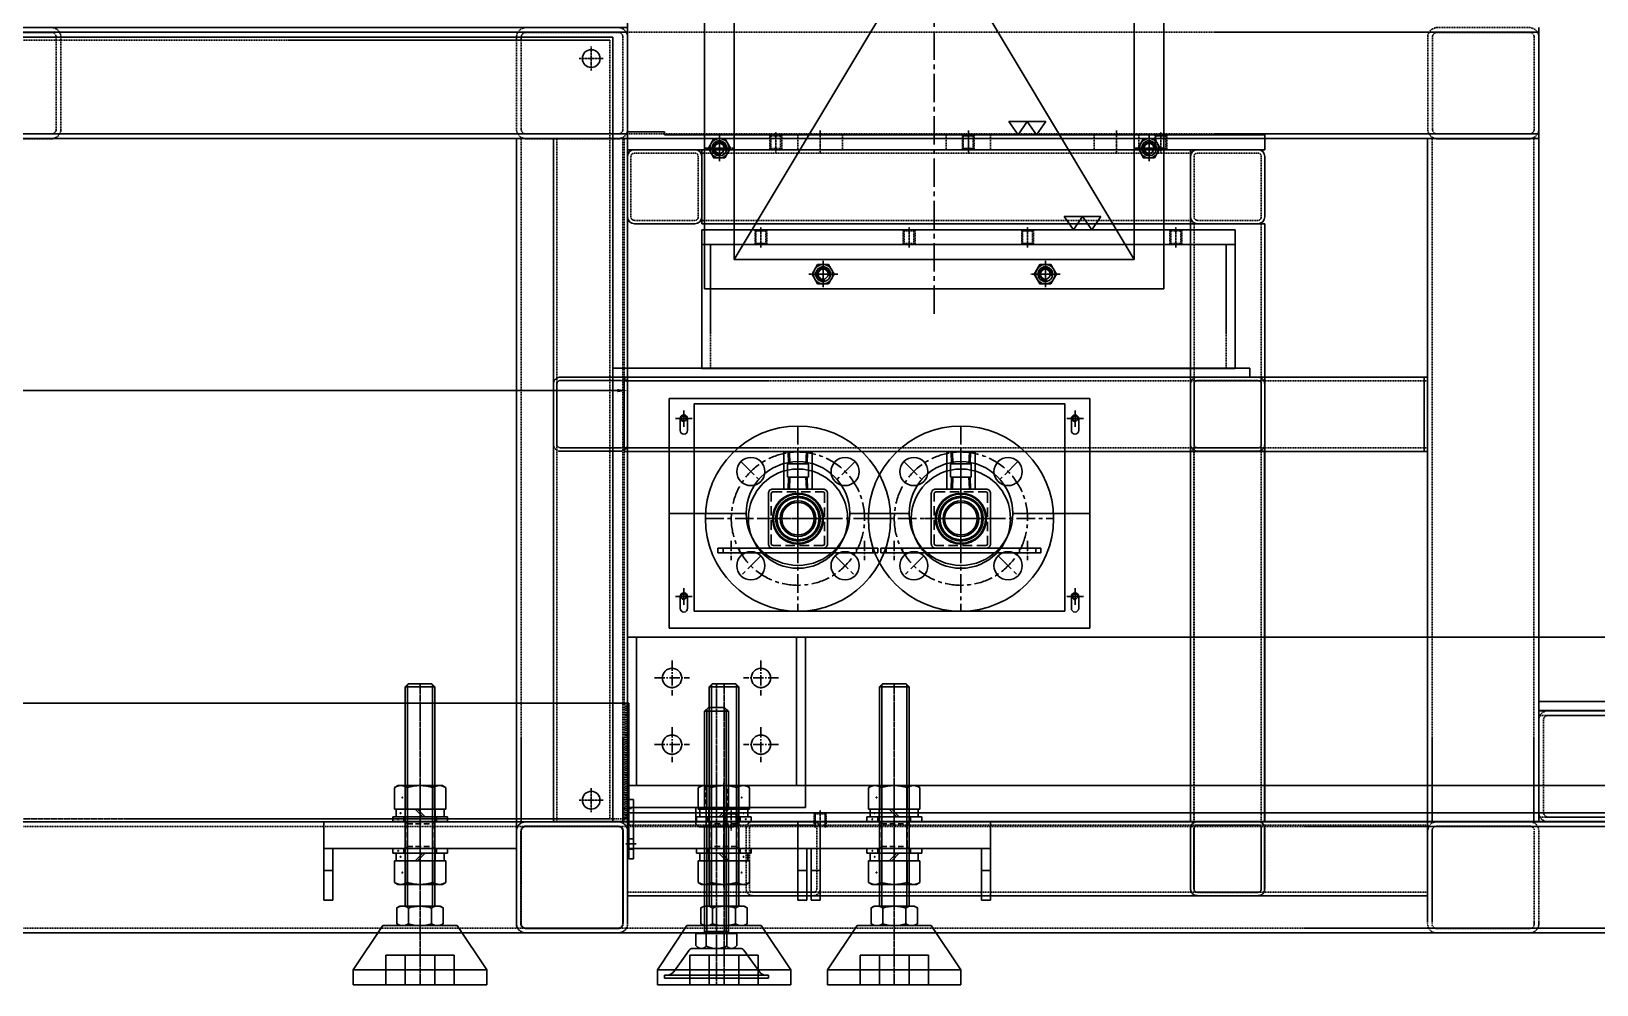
# Model space of a CAD drawing. Header units: millimetres. Extents: x -18234 to 26733, y 279 to 18488.
# Drawn here: x 21466 to 22522, y 4724 to 5367 of the extents above; entities that cross this region are included whole.
import ezdxf

# ---------------------------------------------------------------- set-up
doc = ezdxf.new("R2010")
doc.units = ezdxf.units.MM
for name, pattern in [('AM_ISO08W050', [18, 12, -1.5, 3, -1.5]), ('CENTER', [2, 1.25, -0.25, 0.25, -0.25]), ('CENTER1', [10, 7, -1, 1, -1]), ('CENTER2', [28.575, 19.05, -3.175, 3.175, -3.175]), ('HIDDEN', [0.375, 0.25, -0.125]), ('HIDDEN1', [1.5, 1, -0.5]), ('HIDDEN2', [4.7625, 3.175, -1.5875])]:
    doc.linetypes.add(name, pattern=pattern)
for name, color, linetype in [('______', 7, 'Continuous'), ('BOM-UDEF', 3, 'Continuous'), ('CENTER', 1, 'CENTER'), ('CL', 1, 'CENTER'), ('H', 2, 'HIDDEN'), ('HL', 2, 'HIDDEN'), ('THIN', 3, 'Continuous'), ('은선', 2, 'HIDDEN'), ('해칭선', 1, 'Continuous')]:
    doc.layers.add(name, color=color, linetype=linetype)
doc.styles.add('ROAMNS', font='romans.shx', dxfattribs={"width": 0.8, "bigfont": 'whgtxt.shx'})
doc.dimstyles.new('2 작은 한덕_도면칫수', dxfattribs={"dimscale": 3.5, "dimtxt": 3.3, "dimasz": 2, "dimexe": 0.65, "dimexo": 1.25, "dimgap": 1, "dimtad": 1, "dimdec": 1, "dimrnd": 0.5, "dimdsep": 46, "dimtxsty": 'ROAMNS', "dimcen": 0, "dimclrd": 7, "dimclre": 7, "dimclrt": 2, "dimadec": 0, "dimazin": 2, "dimtp": 0.1, "dimtm": 0.1, "dimtfac": 0.71, "dimtdec": 1, "dimtmove": 0, "dimatfit": 3, "dimfxl": 1, "dimlwd": -1, "dimlwe": -1, "dimarcsym": 1})

# ---------------------------------------------------------------- blocks, each defined once
blk = doc.blocks.new('TYUWTWT')
at = {"layer": 'CL', "ltscale": 0.5}
blk.add_line((205071.8, 17531.9), (205057.8, 17531.9), dxfattribs=at)
at = {"layer": 'HL', "ltscale": 3}
for p, q in [((205059.8, 17535.9), (205060.5, 17535.3)), ((205059.8, 17535.9), (205069.8, 17535.9)), ((205059.8, 17527.9), (205060.5, 17528.6)), ((205060.5, 17535.3), (205060.5, 17528.6)), ((205060.5, 17535.3), (205069.1, 17535.3)), ((205060.5, 17528.6), (205069.1, 17528.6)), ((205069.1, 17535.3), (205069.8, 17535.9)), ((205069.1, 17535.3), (205069.1, 17528.6)), ((205069.1, 17528.6), (205069.8, 17527.9)), ((205059.8, 17527.9), (205069.8, 17527.9))]:
    blk.add_line(p, q, dxfattribs=at)
blk = doc.blocks.new('56W325')
at = {"ltscale": 0.5}
for p, q in [((202240.4, 24031.5), (203760.4, 24031.5)), ((203760.4, 24031.5), (203760.4, 24025.5)), ((202240.4, 24025.5), (203760.4, 24025.5))]:
    blk.add_line(p, q, dxfattribs=at)
at = {"rotation": 270}
for p in [(186098.5, 229091.2), (186158.5, 229091.2)]:
    blk.add_blockref('TYUWTWT', p, dxfattribs=at)
blk = doc.blocks.new('5UEQR')
at = {"ltscale": 0.5}
for p, q in [((207127.6, 18318.7), (206587.6, 18318.7)), ((206587.6, 18318.7), (206587.6, 18268.7)), ((207127.6, 18318.7), (207127.6, 18268.7)), ((206587.6, 18268.7), (207127.6, 18268.7))]:
    blk.add_line(p, q, dxfattribs=at)
at = {"layer": 'HL', "ltscale": 3}
for p, q in [((206587.6, 18316.4), (207127.6, 18316.4)), ((206587.6, 18271), (207127.6, 18271))]:
    blk.add_line(p, q, dxfattribs=at)
blk = doc.blocks.new('56e43')
at = {"layer": 'HL', "ltscale": 3}
for p, q in [((237547.4, 2137.9), (237547.4, 2178.7)), ((237549.7, 2137.9), (237549.7, 2178.7)), ((237552, 2183.3), (237592.8, 2183.3)), ((237552, 2181), (237592.8, 2181)), ((237595.1, 2178.7), (237595.1, 2137.9)), ((237597.4, 2178.7), (237597.4, 2137.9)), ((237592.8, 2135.6), (237552, 2135.6)), ((237592.8, 2133.3), (237552, 2133.3))]:
    blk.add_line(p, q, dxfattribs=at)
for centre, radius, start, end in [((237552, 2178.7), 4.6, 90, 180), ((237552, 2178.7), 2.3, 90, 180), ((237592.8, 2178.7), 4.6, 0, 90), ((237592.8, 2178.7), 2.3, 0, 90), ((237552, 2137.9), 4.6, 180, 270), ((237552, 2137.9), 2.3, 180, 270), ((237592.8, 2137.9), 4.6, 270, 0), ((237592.8, 2137.9), 2.3, 270, 0)]:
    blk.add_arc(centre, radius, start, end, dxfattribs=at)
blk = doc.blocks.new('567243W')
at = {"ltscale": 0.5}
for p, q in [((207427.6, 18318.7), (207177.6, 18318.7)), ((207177.6, 18318.7), (207177.6, 18268.7)), ((207427.6, 18318.7), (207427.6, 18268.7)), ((207177.6, 18268.7), (207427.6, 18268.7))]:
    blk.add_line(p, q, dxfattribs=at)
at = {"layer": 'HL', "ltscale": 3}
for p, q in [((207177.6, 18316.4), (207427.6, 18316.4)), ((207177.6, 18271), (207427.6, 18271))]:
    blk.add_line(p, q, dxfattribs=at)
blk = doc.blocks.new('rwr3w')
at = {"ltscale": 0.5}
for p, q in [((203350.4, 19168), (203710.4, 19168)), ((203350.4, 19168), (203350.4, 19158)), ((203710.4, 19168), (203710.4, 19158)), ((203350.4, 19158), (203710.4, 19158))]:
    blk.add_line(p, q, dxfattribs=at)
at = {"rotation": 270}
for p in [(185858.5, 224227.8), (185958.5, 224227.8), (186038.5, 224227.8), (186138.5, 224227.8)]:
    blk.add_blockref('TYUWTWT', p, dxfattribs=at)
blk = doc.blocks.new('r6werww')
at = {"ltscale": 0.5}
for p, q in [((203710.4, 19158), (203350.4, 19158)), ((203350.4, 19158), (203350.4, 19074.5)), ((203710.4, 19158), (203710.4, 19074.5)), ((203710.4, 19074.5), (203350.4, 19074.5))]:
    blk.add_line(p, q, dxfattribs=at)
blk = doc.blocks.new('7q3rq3')
at = {"layer": 'HL', "ltscale": 3}
for p, q in [((203961.6, 19139.3), (203961.6, 19055.8)), ((203961.6, 19139.3), (203967.6, 19139.3)), ((203967.6, 19139.3), (203967.6, 19055.8)), ((203961.6, 19055.8), (203967.6, 19055.8))]:
    blk.add_line(p, q, dxfattribs=at)
blk = doc.blocks.new('t6u4twe4twe')
for name, p in [('rwr3w', (0, 0)), ('r6werww', (0, 0)), ('7q3rq3', (-611.2, 18.7)), ('7q3rq3', (-257.2, 18.7))]:
    blk.add_blockref(name, p)
blk = doc.blocks.new('TUWE23')
at = {"ltscale": 0.5}
for p, q in [((208640.1, 18505.5), (208640.1, 18102)), ((208640.1, 18505.5), (208690.1, 18505.5)), ((208690.1, 18102), (208690.1, 18505.5)), ((208640.1, 18102), (208690.1, 18102))]:
    blk.add_line(p, q, dxfattribs=at)
at = {"layer": 'HL', "ltscale": 3}
for p, q in [((208642.4, 18102), (208642.4, 18505.5)), ((208687.8, 18102), (208687.8, 18505.5))]:
    blk.add_line(p, q, dxfattribs=at)
blk = doc.blocks.new('56545')
at = {"ltscale": 0.5}
for p, q in [((237426.6, 2178.7), (237426.6, 2137.9)), ((237472, 2183.3), (237431.2, 2183.3)), ((237476.6, 2137.9), (237476.6, 2178.7)), ((237431.2, 2133.3), (237472, 2133.3))]:
    blk.add_line(p, q, dxfattribs=at)
for centre, start, end in [((237431.2, 2178.7), 90, 180), ((237472, 2178.7), 0, 90), ((237431.2, 2137.9), 180, 270), ((237472, 2137.9), 270, 0)]:
    blk.add_arc(centre, 4.6, start, end, dxfattribs=at)
at = {"layer": 'HL', "ltscale": 3}
for p, q in [((237428.9, 2178.7), (237428.9, 2137.9)), ((237472, 2181), (237431.2, 2181)), ((237474.3, 2137.9), (237474.3, 2178.7)), ((237431.2, 2135.6), (237472, 2135.6))]:
    blk.add_line(p, q, dxfattribs=at)
for centre, start, end in [((237431.2, 2178.7), 90, 180), ((237472, 2178.7), 0, 90), ((237431.2, 2137.9), 180, 270), ((237472, 2137.9), 270, 0)]:
    blk.add_arc(centre, 2.3, start, end, dxfattribs=at)
blk = doc.blocks.new('RUWQ')
at = {"ltscale": 0.5}
for p, q in [((206917.6, 18318.7), (206587.6, 18318.7)), ((206587.6, 18318.7), (206587.6, 18268.7)), ((206917.6, 18318.7), (206917.6, 18268.7)), ((206587.6, 18268.7), (206917.6, 18268.7))]:
    blk.add_line(p, q, dxfattribs=at)
at = {"layer": 'HL', "ltscale": 3}
for p, q in [((206587.6, 18316.4), (206917.6, 18316.4)), ((206587.6, 18271), (206917.6, 18271))]:
    blk.add_line(p, q, dxfattribs=at)
blk = doc.blocks.new('67i4w')
at = {"ltscale": 0.5}
for p, q in [((207003.9, 18218.9), (206542.9, 18218.9)), ((206542.9, 18218.9), (206542.9, 18168.9)), ((207003.9, 18218.9), (207003.9, 18168.9)), ((206542.9, 18168.9), (207003.9, 18168.9))]:
    blk.add_line(p, q, dxfattribs=at)
at = {"layer": 'HL', "ltscale": 3}
for p, q in [((206542.9, 18216.6), (207003.9, 18216.6)), ((206542.9, 18171.2), (207003.9, 18171.2))]:
    blk.add_line(p, q, dxfattribs=at)
blk = doc.blocks.new('875654')
at = {"layer": 'HL', "ltscale": 3}
for p, q in [((237277.5, 2599.9), (237277.5, 2537.7)), ((237280.7, 2599.9), (237280.7, 2537.7)), ((237346.1, 2606.3), (237283.9, 2606.3)), ((237346.1, 2603.1), (237283.9, 2603.1)), ((237349.3, 2537.7), (237349.3, 2599.9)), ((237352.5, 2537.7), (237352.5, 2599.9)), ((237283.9, 2534.5), (237346.1, 2534.5)), ((237283.9, 2531.3), (237346.1, 2531.3))]:
    blk.add_line(p, q, dxfattribs=at)
for centre, radius, start, end in [((237283.9, 2599.9), 6.4, 90, 180), ((237283.9, 2599.9), 3.2, 90, 180), ((237346.1, 2599.9), 6.4, 0, 90), ((237346.1, 2599.9), 3.2, 0, 90), ((237283.9, 2537.7), 6.4, 180, 270), ((237283.9, 2537.7), 3.2, 180, 270), ((237346.1, 2537.7), 6.4, 270, 0), ((237346.1, 2537.7), 3.2, 270, 0)]:
    blk.add_arc(centre, radius, start, end, dxfattribs=at)
blk = doc.blocks.new('TUERTTRE')
at = {"color": 6, "ltscale": 0.5}
for p, q in [((299256.7, 16562), (299269.1, 16562)), ((299262.9, 16553.1), (299256.7, 16562)), ((299262.9, 16553.1), (299269.1, 16562)), ((299269.1, 16562), (299281.5, 16562)), ((299275.3, 16553.1), (299269.1, 16562)), ((299275.3, 16553.1), (299281.5, 16562))]:
    blk.add_line(p, q, dxfattribs=at)
blk = doc.blocks.new('RTWQ3RQ')
at = {"ltscale": 0.5}
for p, q in [((187372.3, 21644.4), (187802.3, 21644.4)), ((187372.3, 21638.4), (187372.3, 21644.4)), ((187372.3, 21638.4), (187802.3, 21638.4)), ((187802.3, 21644.4), (187802.3, 21638.4))]:
    blk.add_line(p, q, dxfattribs=at)
at = {"layer": 'HL', "ltscale": 3}
blk.add_line((187412.3, 21638.4), (187412.3, 21644.4), dxfattribs=at)
blk = doc.blocks.new('U434WRW')
at = {"layer": 'CL', "ltscale": 0.5}
blk.add_line((198869.7, 18154.6), (198869.7, 18138.6), dxfattribs=at)
at = {"layer": 'HL', "ltscale": 3}
for p, q in [((198854.7, 18151.6), (198854.7, 18141.6)), ((198884.7, 18151.6), (198884.7, 18141.6))]:
    blk.add_line(p, q, dxfattribs=at)
blk = doc.blocks.new('TUWRT')
at = {"ltscale": 0.5}
for p, q in [((187379.1, 21952.9), (187379.1, 21962.9)), ((187379.1, 21962.9), (187784.1, 21962.9)), ((187784.1, 21962.9), (187784.1, 21964.9)), ((187784.1, 21964.9), (187809.1, 21964.9)), ((187809.1, 21964.9), (187809.1, 21952.9)), ((187809.1, 21952.9), (187379.1, 21952.9))]:
    blk.add_line(p, q, dxfattribs=at)
for p in [(-11390.6, 3811.3), (-11290.6, 3811.3), (-11190.6, 3811.3)]:
    blk.add_blockref('U434WRW', p)
at = {"rotation": 270}
for p in [(169917.2, 227022.7), (170047.2, 227022.7), (170177.2, 227022.7)]:
    blk.add_blockref('TYUWTWT', p, dxfattribs=at)
blk = doc.blocks.new('TUIEW4T')
at = {"color": 0, "xscale": -1}
blk.add_blockref('TUWRT', (310250.6, -45156.6), dxfattribs=at)
at = {"color": 6, "extrusion": (0, 0, -1), "zscale": -1}
for p in [(-421980.4, -39746.8), (-422017.7, -39810.8)]:
    blk.add_blockref('TUERTTRE', p, dxfattribs=at)
at = {"extrusion": (0, 0, -1), "zscale": -1, "rotation": 90}
for name, p in [('67i4w', (-104222.6, -230200.1)), ('567243W', (-104552.7, -230834.8))]:
    blk.add_blockref(name, p, dxfattribs=at)
at = {"color": 0, "extrusion": (0, 0, -1), "zscale": -1}
for name, p in [('56545', (-359918.1, -25387)), ('56545', (-360298.1, -25387)), ('RTWQ3RQ', (-310233.8, -44995.6)), ('875654', (-359719, -26263.6))]:
    blk.add_blockref(name, p, dxfattribs=at)
at = {"extrusion": (0, 0, -1), "zscale": -1}
for name, p in [('RUWQ', (-329409.1, -41522.5)), ('TUWE23', (-331511.6, -41759.2)), ('t6u4twe4twe', (-326201.9, -42425.8)), ('5UEQR', (-329569.1, -41676))]:
    blk.add_blockref(name, p, dxfattribs=at)
at = {"color": 0}
for p in [(-115155.9, -25540.5), (-114725.9, -25540.5), (-114725.9, -25840.5)]:
    blk.add_blockref('56e43', p, dxfattribs=at)
blk = doc.blocks.new('*D684')
at = {"color": 7, "linetype": 'ByBlock', "transparency": 16777216}
for p, q in [((20413.3, 5358.9), (20413.3, 5122.3)), ((21868.3, 5358.9), (21868.3, 5122.3)), ((21861.3, 5124.6), (20420.3, 5124.6))]:
    blk.add_line(p, q, dxfattribs=at)
at = {"color": 7, "transparency": 16777216}
for points in [[(20420.3, 5125.7), (20420.3, 5123.4), (20413.3, 5124.6)], [(21861.3, 5125.7), (21861.3, 5123.4), (21868.3, 5124.6)]]:
    blk.add_solid(points, dxfattribs=at)
at = {"layer": 'DEFPOINTS', "color": 0, "transparency": 16777216}
for p in [(20413.3, 5363.2), (21868.3, 5363.2), (20413.3, 5124.6)]:
    blk.add_point(p, dxfattribs=at)
at = {"color": 2, "transparency": 16777216, "insert": (21140.8, 5133.8), "char_height": 11.55, "attachment_point": 5, "style": 'ROAMNS'}
blk.add_mtext('1455', dxfattribs=at)
blk = doc.blocks.new('TTYU')
blk.add_lwpolyline([(-49709.5, 19626), (-49702, 19626), (-49698.3, 19632.5), (-49702, 19639), (-49709.5, 19639), (-49713.3, 19632.5), (-49709.5, 19626)])
for radius in [6.5, 3.32]:
    blk.add_circle((-49705.8, 19632.5), radius)
at = {"layer": 'CENTER'}
for p, q in [((-49705.8, 19641.5), (-49705.8, 19623.5)), ((-49715.8, 19632.5), (-49695.8, 19632.5))]:
    blk.add_line(p, q, dxfattribs=at)
at = {"layer": 'THIN'}
blk.add_arc((-49705.8, 19632.5), 4, 255, 195, dxfattribs=at)
blk = doc.blocks.new('A$C558D619E')
at = {"color": 4, "linetype": 'Continuous'}
for p, q in [((-10, -95), (-10, 395)), ((-10, 395), (300, 395)), ((300, -95), (300, 395)), ((-10, -95), (300, -95))]:
    blk.add_line(p, q, dxfattribs=at)
at = {"color": 1, "linetype": 'CENTER'}
for p, q in [((70, 392.3), (70, 377.7)), ((70, 392.3), (70, 377.7)), ((220, 392.3), (220, 377.7)), ((220, 392.3), (220, 377.7)), ((77.3, 385), (62.7, 385)), ((77.3, 385), (62.7, 385)), ((227.3, 385), (212.7, 385)), ((227.3, 385), (212.7, 385)), ((0, 307.3), (0, 292.7)), ((0, 307.3), (0, 292.7)), ((290, 307.3), (290, 292.7)), ((290, 307.3), (290, 292.7)), ((-7.3, 300), (7.3, 300)), ((7.3, 300), (-7.3, 300)), ((297.3, 300), (282.7, 300)), ((297.3, 300), (282.7, 300)), ((-7.3, 150), (7.3, 150)), ((7.3, 150), (-7.3, 150)), ((0, 157.3), (0, 142.7)), ((297.3, 150), (282.7, 150)), ((297.3, 150), (282.7, 150)), ((290, 157.3), (290, 142.7)), ((290, 157.3), (290, 142.7)), ((-7.3, 0), (7.3, 0)), ((7.3, 0), (-7.3, 0)), ((0, 7.3), (0, -7.3)), ((0, 7.3), (0, -7.3)), ((297.3, 0), (282.7, 0)), ((297.3, 0), (282.7, 0)), ((290, 7.3), (290, -7.3)), ((290, 7.3), (290, -7.3)), ((70, -92.3), (70, -77.7)), ((70, -77.7), (70, -92.3)), ((220, -92.3), (220, -77.7)), ((220, -77.7), (220, -92.3)), ((77.3, -85), (62.7, -85)), ((77.3, -85), (62.7, -85)), ((227.3, -85), (212.7, -85)), ((227.3, -85), (212.7, -85))]:
    blk.add_line(p, q, dxfattribs=at)
at = {"color": 4, "linetype": 'Continuous'}
for centre in [(70, 385), (220, 385), (0, 300), (290, 300), (0, 150), (290, 150), (0, 0), (290, 0), (70, -85), (220, -85)]:
    blk.add_circle(centre, 5, dxfattribs=at)
blk = doc.blocks.new('A$C302670F1')
for p, q in [((-84, -39.3), (-84, 60.7)), ((24, -39.3), (24, 60.7))]:
    blk.add_line(p, q)
at = {"color": 1, "linetype": 'CENTER1'}
for p, q in [((-60, 45), (-60, 21.4)), ((0, 45), (0, 21.4)), ((-71.8, 33.2), (-48.2, 33.2)), ((11.8, 33.2), (-11.8, 33.2)), ((-60, 0), (-60, -23.6)), ((0, 0), (0, -23.6)), ((-71.8, -11.8), (-48.2, -11.8)), ((11.8, -11.8), (-11.8, -11.8))]:
    blk.add_line(p, q, dxfattribs=at)
blk.add_lwpolyline([(30, 60.7), (30, -39.3), (-90, -39.3), (-90, 60.7)], close=True)
for points in [[(-90, -39.3), (30, -39.3), (30, -54.3), (-90, -54.3)], [(-90, -39.3), (-90, -54.3)]]:
    blk.add_lwpolyline(points)
at = {"color": 2, "linetype": 'HIDDEN2'}
for points in [[(-36.9, -54.3), (-36.9, -39.3)], [(-23.1, -39.3), (-23.1, -54.3)]]:
    blk.add_lwpolyline(points, dxfattribs=at)
for centre in [(-60, 33.2), (0, 33.2), (-60, -11.8), (0, -11.8)]:
    blk.add_circle(centre, 6.5)
at = {"layer": 'CENTER'}
blk.add_line((-30, -36.3), (-30, -57.3), dxfattribs=at)
at = {"layer": 'THIN', "color": 2, "linetype": 'HIDDEN2'}
for points in [[(-38, -54.3), (-38, -39.3)], [(-22, -39.3), (-22, -54.3)]]:
    blk.add_lwpolyline(points, dxfattribs=at)
blk = doc.blocks.new('A$C22171773')
at = {"color": 7, "linetype": 'Continuous'}
for p, q in [((30.1, 100.8, 0), (27.6, 98.3, 0)), ((27.6, 33.3), (27.6, 98.3, 0)), ((27.6, 98.3, 0), (43.6, 98.3, 0)), ((30.1, 100.8, 0), (41.1, 100.8, 0)), ((43.6, 98.3, 0), (41.1, 100.8, 0)), ((43.6, 33.3), (43.6, 98.3, 0)), ((21.7, 22.3), (21.7, 33.3)), ((21.7, 33.3), (49.4, 33.3)), ((28.6, 21.8), (28.6, 33.3)), ((42.5, 21.8), (42.5, 33.3)), ((49.4, 22.3), (49.4, 33.3)), ((21.7, 22.3), (23.7, 20.3)), ((49.4, 22.3), (47.4, 20.3)), ((23.7, 20.3), (47.4, 20.3)), ((27.6, -51.7, 0), (27.6, 20.3)), ((43.6, -51.7, 0), (43.6, 20.3)), ((21.7, -59.7, 0), (21.7, -51.7, 0)), ((21.7, -51.7, 0), (49.4, -51.7, 0)), ((27.6, -50.2, 0), (43.6, -50.2, 0)), ((28.6, -60.2, 0), (28.6, -51.7, 0)), ((42.5, -60.2, 0), (42.5, -51.7, 0)), ((49.4, -59.7, 0), (49.4, -51.7, 0)), ((17.1, -62.9, 0), (6.7, -77.6, 0)), ((19.5, -61.7, 0), (51.6, -61.7, 0)), ((21.7, -59.7, 0), (23.7, -61.7, 0)), ((49.4, -59.7, 0), (47.4, -61.7, 0)), ((64.6, -77.6, 0), (54, -62.9, 0)), ((0.6, -79.7, 0), (70.6, -79.7, 0)), ((0.6, -81.7, 0), (0.6, -79.7, 0)), ((0.6, -81.7, 0), (70.6, -81.7, 0)), ((70.6, -81.7, 0), (70.6, -79.7, 0))]:
    blk.add_line(p, q, dxfattribs=at)
at = {"color": 3, "linetype": 'Continuous'}
for p, q in [((29.1, 33.3), (29.1, 99.8, 0)), ((42.1, 33.3), (42.1, 99.8, 0)), ((29.1, -50.2, 0), (29.1, 20.3)), ((42.1, -50.2, 0), (42.1, 20.3))]:
    blk.add_line(p, q, dxfattribs=at)
at = {"color": 7, "linetype": 'Continuous'}
for centre, radius, start, end in [((25.4, 24.5), 4.18, 219.745, 320.255), ((35.6, 37), 16.8, 245.567, 294.433), ((45.7, 24.5), 4.18, 219.745, 320.255), ((19.5, -64.7, 0), 3, 90, 142.524), ((25.4, -57.5, 0), 4.18, 219.745, 320.255), ((35.6, -45, 0), 16.8, 245.567, 294.433), ((45.7, -57.5, 0), 4.18, 219.745, 320.255), ((51.6, -64.7, 0), 3, 37.4762, 90), ((2.5, -74.7, 0), 5, 270, 324.2046), ((2.6, -74.7, 0), 5, 270, 324.6101), ((68.6, -74.7, 0), 5, 215.7954, 270)]:
    blk.add_arc(centre, radius, start, end, dxfattribs=at)
at = {"layer": 'CENTER', "color": 1, "linetype": 'CENTER'}
blk.add_line((35.6, -85.7, 0), (35.6, 116.6, 0), dxfattribs=at)
blk = doc.blocks.new('rcw345trcw45t')
for p, q in [((53002.7, -14361), (52983.7, -14361)), ((52983.7, -14361), (52983.7, -14386)), ((52987.5, -14361), (52987.8, -14369)), ((52999, -14361), (52998.7, -14369)), ((53002.7, -14386), (53002.7, -14361)), ((52987.5, -14386), (52987.8, -14378)), ((52999, -14386), (52998.7, -14378)), ((52983.7, -14386), (53002.7, -14386))]:
    blk.add_line(p, q)
blk.add_lwpolyline([(52986.2, -14377.8, 0.414214), (52986.5, -14378), (53000, -14378, 0.414214), (53000.2, -14377.8), (53000.2, -14369.3, 0.414214), (53000, -14369), (52986.5, -14369, 0.414214), (52986.2, -14369.3)], format="xyb", close=True)
at = {"layer": 'CENTER'}
blk.add_lwpolyline([(52993.2, -14386), (52993.2, -14378), (52993.2, -14369), (52993.2, -14361)], dxfattribs=at)
at = {"layer": 'THIN'}
for p, q in [((52986.7, -14361), (52986.9, -14369)), ((52999.8, -14361), (52999.6, -14369)), ((52986.7, -14386), (52986.9, -14378)), ((52999.8, -14386), (52999.6, -14378))]:
    blk.add_line(p, q, dxfattribs=at)
blk = doc.blocks.new('A$C1C0C51F4')
at = {"color": 1, "linetype": 'CENTER1'}
for p, q in [((-8, 45, 0), (5, 45, 0)), ((-8, -45, 0), (5, -45, 0))]:
    blk.add_line(p, q, dxfattribs=at)
at = {"color": 2, "linetype": 'HIDDEN2'}
for p, q in [((-3, 50.5, 0), (0, 50.5, 0)), ((-3, 39.5, 0), (0, 39.5, 0)), ((-3, -39.5, 0), (0, -39.5, 0)), ((-3, -50.5, 0), (0, -50.5, 0))]:
    blk.add_line(p, q, dxfattribs=at)
at = {"layer": '______'}
for p, q in [((-3, 54), (-3, -54)), ((-3, 54, 0), (0, 54, 0)), ((0, 54), (0, -54)), ((-3, -54, 0), (0, -54, 0))]:
    blk.add_line(p, q, dxfattribs=at)
blk = doc.blocks.new('A$C691820D3')
blk.add_lwpolyline([(17, 20), (-17, 20, 0.414214), (-20, 17), (-20, -17, 0.414214), (-17, -20), (17, -20, 0.414214), (20, -17), (20, 17, 0.414214)], format="xyb", close=True)
at = {"color": 2, "linetype": 'HIDDEN2', "ltscale": 2}
blk.add_lwpolyline([(17, 18), (-17, 18, 0.414214), (-18, 17), (-18, -17, 0.414214), (-17, -18), (17, -18, 0.414214), (18, -17), (18, 17, 0.414214)], format="xyb", close=True, dxfattribs=at)
at = {"ltscale": 10}
for centre, radius in [((0, 0), 62.5), ((-31.8, 31.8), 9.5), ((31.8, 31.8), 9.5), ((0, 0), 17.2), ((0, 0), 14.2), ((-31.8, -31.8), 9.5), ((31.8, -31.8), 9.5)]:
    blk.add_circle(centre, radius, dxfattribs=at)
at = {"color": 3, "ltscale": 10}
blk.add_circle((0, 0), 33.5, dxfattribs=at)
for radius in [16.6, 12, 11]:
    blk.add_circle((0, 0), radius)
at = {"layer": 'CENTER', "ltscale": 10}
for p, q in [((0, 62.5), (0, -62.5)), ((-38.5, 38.5), (-25.1, 25.1)), ((38.5, 38.5), (25.1, 25.1)), ((62.5, 0), (-62.5, 0)), ((-25.1, -25.1), (-38.5, -38.5)), ((25.1, -25.1), (38.5, -38.5))]:
    blk.add_line(p, q, dxfattribs=at)
at = {"layer": 'CENTER'}
for p, q in [((0, 27.5), (0, -27.5)), ((-27.5, 0), (27.5, 0))]:
    blk.add_line(p, q, dxfattribs=at)
at = {"layer": 'CENTER', "ltscale": 10}
blk.add_circle((0, 0), 45, dxfattribs=at)
at = {"layer": 'THIN'}
blk.add_circle((0, 0), 15.1, dxfattribs=at)
blk.add_blockref('rcw345trcw45t', (-52993.2, 14406))
at = {"rotation": 270}
blk.add_blockref('A$C1C0C51F4', (0, -23), dxfattribs=at)
blk = doc.blocks.new('A$C4C8769CB')
at = {"color": 4}
for p, q in [((-274, 21.5), (10, 21.5)), ((-274, -56), (-274, 21.5)), ((10, 21.5), (10, -56)), ((-274, -56), (-222, -56)), ((-152, -56), (-112, -56)), ((-42, -56), (10, -56))]:
    blk.add_line(p, q, dxfattribs=at)
for points in [[(-266.5, 8, -1), (-261.5, 8), (-261.5, 0, -1), (-266.5, 0)], [(2.5, 8, 1), (-2.5, 8), (-2.5, 0, 1), (2.5, 0)]]:
    blk.add_lwpolyline(points, format="xyb", close=True, dxfattribs=at)
for centre in [(-187, -56), (-77, -56)]:
    blk.add_arc(centre, 35, 0, 180, dxfattribs=at)
blk = doc.blocks.new('A$C5D08750C')
at = {"color": 3}
for p, q in [((1100, -1750), (1100, 0)), ((1100, -1750), (1100, 0)), ((758, -1495), (758, -1045)), ((758, -1495), (758, -1045)), ((1028, -1495), (1028, -1045)), ((1028, -1495), (1028, -1045)), ((758, -1495), (1028, -1495)), ((758, -1495), (1028, -1495)), ((1100, -1750), (0, -1750)), ((1100, -1750), (0, -1750)), ((0, -1750), (1100, -1750)), ((0, -1750), (1100, -1750)), ((89.8, -1750), (1089.8, -1750))]:
    blk.add_line(p, q, dxfattribs=at)
at = {"color": 1, "linetype": 'CENTER2'}
blk.add_line((893, -1531.7), (893, -1008.3), dxfattribs=at)
for p, q in [((758, -1495), (1028, -1045)), ((758, -1045), (1028, -1495)), ((803.6, -1602.5), (792.4, -1602.5)), ((798, -1596.9), (798, -1608.1)), ((1067.6, -1602.5), (1056.4, -1602.5)), ((1062, -1596.9), (1062, -1608.1)), ((798, -1716.9), (798, -1728.1)), ((1062, -1716.9), (1062, -1728.1)), ((803.6, -1722.5), (792.4, -1722.5)), ((1067.6, -1722.5), (1056.4, -1722.5))]:
    blk.add_line(p, q)
at = {"color": 1, "linetype": 'CENTER'}
for p, q in [((748, -1412.7), (748, -1427.3)), ((748, -1412.7), (748, -1427.3)), ((1038, -1412.7), (1038, -1427.3)), ((1038, -1412.7), (1038, -1427.3)), ((740.7, -1420), (755.3, -1420)), ((755.3, -1420), (740.7, -1420)), ((1045.3, -1420), (1030.7, -1420)), ((1045.3, -1420), (1030.7, -1420)), ((818, -1512.3), (818, -1497.7)), ((818, -1497.7), (818, -1512.3)), ((968, -1512.3), (968, -1497.7)), ((968, -1497.7), (968, -1512.3)), ((825.3, -1505), (810.7, -1505)), ((825.3, -1505), (810.7, -1505)), ((975.3, -1505), (960.7, -1505)), ((975.3, -1505), (960.7, -1505))]:
    blk.add_line(p, q, dxfattribs=at)
at = {"color": 3}
for points in [[(805, -1732.5), (1055, -1732.5), (1055, -1592.5), (805, -1592.5)], [(0, -1750), (1100, -1750), (1100, -1850), (0, -1850)]]:
    blk.add_lwpolyline(points, close=True, dxfattribs=at)
for centre, radius in [((748, -1420), 5), ((1038, -1420), 5), ((818, -1505), 5), ((968, -1505), 5), ((798, -1602.5), 1.7), ((1062, -1602.5), 1.7), ((798, -1722.5), 1.7), ((1062, -1722.5), 1.7)]:
    blk.add_circle(centre, radius, dxfattribs=at)
for centre in [(798, -1602.5), (1062, -1602.5), (798, -1722.5), (1062, -1722.5)]:
    blk.add_arc(centre, 2, 258.9757, 189.7932)
at = {"ltscale": 10}
blk.add_blockref('A$C558D619E', (748, -1420), dxfattribs=at)
for name, p in [('TTYU', (50453.8, -21052.5)), ('TTYU', (50743.8, -21052.5)), ('TTYU', (50523.8, -21137.5)), ('TTYU', (50673.8, -21137.5)), ('A$C4C8769CB', (1062, -1610.5)), ('A$C691820D3', (875, -1670)), ('A$C691820D3', (985, -1670)), ('A$C302670F1', (1070, -1810.7))]:
    blk.add_blockref(name, p)
at = {"xscale": -1, "rotation": 180}
blk.add_blockref('A$C4C8769CB', (1062, -1722.5), dxfattribs=at)
at = {"xscale": -1}
blk.add_blockref('A$C22171773', (1075.6, -1898.3), dxfattribs=at)
blk = doc.blocks.new('A$C4CF1542E')
blk.add_blockref('A$C5D08750C', (17.6, 1984))
blk = doc.blocks.new('TYWERWRW')
at = {"ltscale": 0.5}
for p, q in [((197229.9, 17897.8), (196019.9, 17897.8)), ((197229.9, 17897.8), (197229.9, 17822.8)), ((196019.9, 17822.8), (197229.9, 17822.8))]:
    blk.add_line(p, q, dxfattribs=at)
at = {"layer": 'HL', "ltscale": 3}
for p, q in [((196019.9, 17894.6), (197229.9, 17894.6)), ((196019.9, 17826), (197229.9, 17826))]:
    blk.add_line(p, q, dxfattribs=at)
blk = doc.blocks.new('7W433')
blk.add_blockref('TYWERWRW', (2234.4, 920))
blk = doc.blocks.new('54RE')
blk.add_blockref('7W433', (0, 0))
at = {"color": 0, "xscale": -1, "rotation": 359.9999999999555}
blk.add_blockref('875654', (436741.8, 16211.5), dxfattribs=at)
blk = doc.blocks.new('RUWEWR')
at = {"ltscale": 0.5}
for p, q in [((198254.3, 20462), (199464.3, 20462)), ((198254.3, 20456), (199464.3, 20456)), ((199464.3, 20456), (199464.3, 20462))]:
    blk.add_line(p, q, dxfattribs=at)
blk = doc.blocks.new('56W5')
for name, p in [('RUWEWR', (0, 348.7)), ('54RE', (0, 1986.8))]:
    blk.add_blockref(name, p)
blk = doc.blocks.new('tyudrt')
at = {"layer": 'HL', "ltscale": 3}
for p, q in [((311320.9, 131.8), (311383.9, 131.8)), ((311320.9, 128.8), (311383.9, 128.8)), ((311314.9, 62.8), (311314.9, 125.8)), ((311317.9, 62.8), (311317.9, 125.8)), ((311386.9, 125.8), (311386.9, 62.8)), ((311389.9, 125.8), (311389.9, 62.8)), ((311383.9, 59.8), (311320.9, 59.8)), ((311383.9, 56.8), (311320.9, 56.8))]:
    blk.add_line(p, q, dxfattribs=at)
for centre, radius, start, end in [((311320.9, 125.8), 6, 90, 180), ((311320.9, 125.8), 3, 90, 180), ((311383.9, 125.8), 6, 0, 90), ((311383.9, 125.8), 3, 0, 90), ((311320.9, 62.8), 6, 180, 270), ((311320.9, 62.8), 3, 180, 270), ((311383.9, 62.8), 6, 270, 0), ((311383.9, 62.8), 3, 270, 0)]:
    blk.add_arc(centre, radius, start, end, dxfattribs=at)
blk = doc.blocks.new('tysrtsr')
at = {"color": 1, "linetype": 'AM_ISO08W050'}
blk.add_line((32809.2, -91752.6), (32787.2, -91752.6), dxfattribs=at)
at = {"layer": 'H', "ltscale": 15}
for p, q in [((32789.2, -91742.6), (32790.5, -91743.9)), ((32789.2, -91742.6), (32807.2, -91742.6)), ((32790.5, -91743.9), (32790.5, -91761.2)), ((32790.5, -91743.9), (32805.8, -91743.9)), ((32805.8, -91743.9), (32807.2, -91742.6)), ((32805.8, -91743.9), (32805.8, -91761.2)), ((32789.2, -91762.6), (32790.5, -91761.2)), ((32789.2, -91762.6), (32807.2, -91762.6)), ((32790.5, -91761.2), (32805.8, -91761.2)), ((32805.8, -91761.2), (32807.2, -91762.6))]:
    blk.add_line(p, q, dxfattribs=at)
blk = doc.blocks.new('tyurrq')
at = {"color": 3}
for p, q in [((209546.6, 17710.9), (209564.6, 17710.9)), ((209546.6, 17710.9), (209546.6, 17580.9)), ((209564.6, 17710.9), (209564.6, 17580.9)), ((209546.6, 17580.9), (209564.6, 17580.9))]:
    blk.add_line(p, q, dxfattribs=at)
at = {"color": 3, "rotation": 180}
blk.add_blockref('tysrtsr', (242353.8, -74106.7), dxfattribs=at)
blk = doc.blocks.new('65wet')
at = {"color": 3}
for p, q in [((209981, 17634), (209987, 17634)), ((209981, 17634), (209981, 17599)), ((209987, 17634), (209987, 17599)), ((209981, 17619), (209987, 17619)), ((209981, 17599), (209987, 17599))]:
    blk.add_line(p, q, dxfattribs=at)
blk = doc.blocks.new('jt-앙카조절좌20sdfsdf')
for p, q in [((64159.5, 12453), (64157.5, 12451)), ((64177.5, 12451), (64157.5, 12451)), ((64157.5, 12303), (64157.5, 12451)), ((64175.5, 12453), (64159.5, 12453)), ((64175.5, 12453), (64177.5, 12451)), ((64177.5, 12303), (64177.5, 12451)), ((64154, 12303), (64151.9, 12301.8)), ((64151.9, 12301.8), (64151.9, 12291.2)), ((64181, 12303), (64154, 12303)), ((64159.7, 12301.8), (64159.7, 12291.2)), ((64175.3, 12301.8), (64175.3, 12291.2)), ((64183.1, 12301.8), (64181, 12303)), ((64183.1, 12301.8), (64183.1, 12291.2)), ((64122.5, 12260), (64142.5, 12290)), ((64192.5, 12290), (64142.5, 12290)), ((64154, 12290), (64151.9, 12291.2)), ((64181, 12290), (64154, 12290)), ((64183.1, 12291.2), (64181, 12290)), ((64192.5, 12290), (64212.5, 12260)), ((64144.5, 12250), (64144.5, 12270)), ((64144.5, 12270), (64190.5, 12270)), ((64190.5, 12250), (64190.5, 12270)), ((64122.5, 12260), (64212.5, 12260)), ((64122.5, 12250), (64122.5, 12260)), ((64212.5, 12250), (64212.5, 12260)), ((64122.5, 12250), (64212.5, 12250))]:
    blk.add_line(p, q)
for centre, radius, start, end in [((64155.8, 12296.1), 6.9, 55.591, 124.409), ((64167.7, 12276), 27, 90.4002, 107.1986), ((64167.3, 12276), 27, 72.8014, 89.5998), ((64179.2, 12296.1), 6.9, 55.591, 124.409), ((64155.8, 12296.9), 6.9, 235.591, 304.409), ((64167.7, 12317), 27, 252.8014, 269.5998), ((64167.3, 12317), 27, 270.4002, 287.1986), ((64179.2, 12296.9), 6.9, 235.591, 304.409)]:
    blk.add_arc(centre, radius, start, end)
at = {"layer": 'CL'}
blk.add_line((64167.5, 12250), (64167.5, 12453), dxfattribs=at)
at = {"layer": '은선'}
for p, q in [((64157.5, 12250), (64157.5, 12270)), ((64177.5, 12250), (64177.5, 12270))]:
    blk.add_line(p, q, dxfattribs=at)
at = {"layer": '해칭선'}
for p, q in [((64159, 12303), (64159, 12452.5)), ((64176, 12303), (64176, 12452.5))]:
    blk.add_line(p, q, dxfattribs=at)
blk = doc.blocks.new('HS_BOM', base_point=(-3113.6, 16316.3))
at = {"layer": 'BOM-UDEF'}
blk.add_circle((-3113.6, 16316.3), 0.25, dxfattribs=at)
blk = doc.blocks.new('lyk-2190')
for p, q in [((53704.2, -1022.5), (53704.2, -985.5)), ((53704.2, -985.5), (53707.4, -985.5)), ((53707.4, -985.5), (53707.4, -1022.5)), ((53707.4, -1020.2), (53707.4, -987.8)), ((53707.4, -987.8), (53712.5, -987.8)), ((53712.5, -1021.3), (53712.5, -986.6)), ((53712.5, -986.6), (53727.1, -986.6)), ((53712.5, -987.8), (53712.5, -1020.2)), ((53728.5, -989), (53727.1, -986.6)), ((53728.5, -1019), (53728.5, -989)), ((53712.5, -1000.6), (53707.4, -1005.7)), ((53712.5, -1002.3), (53707.4, -1007.4)), ((53727.1, -995.3), (53712.5, -995.3)), ((53727.1, -1012.6), (53712.5, -1012.6)), ((53707.4, -1022.5), (53704.2, -1022.5)), ((53712.5, -1020.2), (53707.4, -1020.2)), ((53727.1, -1021.3), (53712.5, -1021.3)), ((53727.1, -1021.3), (53728.5, -1019))]:
    blk.add_line(p, q)
for centre, radius, start, end in [((53720.8, -991), 7.66, 325.591, 34.409), ((53698.5, -1004.2), 30, 0.4002, 17.1986), ((53698.5, -1003.7), 30, 342.8014, 359.5998), ((53720.8, -1017), 7.66, 325.591, 34.409)]:
    blk.add_arc(centre, radius, start, end)
at = {"layer": 'CL'}
for p, q in [((53703.2, -1004), (53708.4, -1004)), ((53706.4, -1004), (53713.5, -1004)), ((53710.5, -1004), (53730.5, -1004))]:
    blk.add_line(p, q, dxfattribs=at)
at = {"layer": 'HL'}
for p, q in [((53707.4, -993), (53704.2, -993)), ((53712.5, -993.9), (53707.4, -993.9)), ((53712.5, -1014.1), (53707.4, -1014.1)), ((53707.4, -1015), (53704.2, -1015))]:
    blk.add_line(p, q, dxfattribs=at)
at = {"layer": 'BOM-UDEF'}
for p in [(53705.8, -989.2), (53709.9, -990.8), (53720.5, -992)]:
    blk.add_blockref('HS_BOM', p, dxfattribs=at)
blk = doc.blocks.new('yuqweqr')
at = {"extrusion": (0, 0, -1), "zscale": -1}
blk.add_blockref('jt-앙카조절좌20sdfsdf', (-274562.7, 4537.2), dxfattribs=at)
at = {"xscale": -1, "rotation": 270}
blk.add_blockref('lyk-2190', (211399.2, -36806.9), dxfattribs=at)
at = {"color": 0, "rotation": 90}
blk.add_blockref('tyurrq', (228041.1, -192667.4), dxfattribs=at)
at = {"color": 0}
blk.add_blockref('65wet', (349.3, -754.8), dxfattribs=at)
at = {"rotation": 270}
blk.add_blockref('lyk-2190', (211399.2, 70583.4), dxfattribs=at)
at = {"color": 0, "xscale": -1}
blk.add_blockref('65wet', (420441.2, -754.8), dxfattribs=at)
blk = doc.blocks.new('rwrwww')
at = {"extrusion": (0, 0, -1), "zscale": -1}
blk.add_blockref('jt-앙카조절좌20sdfsdf', (-275261.9, 4537.2), dxfattribs=at)
at = {"xscale": -1, "rotation": 270}
blk.add_blockref('lyk-2190', (212098.3, -36806.9), dxfattribs=at)
at = {"color": 0, "rotation": 90}
blk.add_blockref('tyurrq', (228740.2, -192667.4), dxfattribs=at)
at = {"rotation": 270}
blk.add_blockref('lyk-2190', (212098.3, 70583.4), dxfattribs=at)
at = {"color": 0, "xscale": -1}
blk.add_blockref('65wet', (421140.3, -754.8), dxfattribs=at)
blk = doc.blocks.new('78E4TWT')
at = {"ltscale": 0.5}
for p, q in [((199299.9, 17897.8), (196019.9, 17897.8)), ((196019.9, 17822.8), (199299.9, 17822.8))]:
    blk.add_line(p, q, dxfattribs=at)
at = {"layer": 'HL', "ltscale": 3}
for p, q in [((196019.9, 17894.6), (199299.9, 17894.6)), ((196019.9, 17826), (199299.9, 17826))]:
    blk.add_line(p, q, dxfattribs=at)
blk = doc.blocks.new('T7UWTWT')
at = {"ltscale": 0.5}
for p, q in [((213416.5, 14888.7), (212876.5, 14888.7)), ((212876.5, 14888.7), (212876.5, 14838.7)), ((213416.5, 14888.7), (213416.5, 14838.7)), ((212876.5, 14838.7), (213416.5, 14838.7))]:
    blk.add_line(p, q, dxfattribs=at)
at = {"layer": 'HL', "ltscale": 3}
for p, q in [((212876.5, 14886.4), (213416.5, 14886.4)), ((212876.5, 14841), (213416.5, 14841))]:
    blk.add_line(p, q, dxfattribs=at)
blk = doc.blocks.new('R6WR5454')
at = {"color": 0}
for name, p in [('yuqweqr', (-6814.8, 1871.3)), ('rwrwww', (-7193.9, 1871.3)), ('56e43', (-34217, 16585.3)), ('56e43', (-33917, 16585.3))]:
    blk.add_blockref(name, p, dxfattribs=at)
at = {"color": 0, "xscale": -1}
for name, p in [('rwrwww', (414789.7, 1871.3)), ('56e43', (440927.8, 16585.3))]:
    blk.add_blockref(name, p, dxfattribs=at)
for name, p in [('78E4TWT', (5915.5, 870.7)), ('tyudrt', (-108169.5, 18636.7)), ('T7UWTWT', (-9656.1, 3879.9))]:
    blk.add_blockref(name, p)
at = {"xscale": -1}
blk.add_blockref('tyudrt', (515150.3, 18636.7), dxfattribs=at)
blk = doc.blocks.new('564WTW')
at = {"ltscale": 0.5}
for p, q in [((208154.3, 17875.6), (207693.3, 17875.6)), ((207693.3, 17875.6), (207693.3, 17800.6)), ((208154.3, 17875.6), (208154.3, 17800.6)), ((207693.3, 17800.6), (208154.3, 17800.6))]:
    blk.add_line(p, q, dxfattribs=at)
at = {"layer": 'HL', "ltscale": 3}
for p, q in [((207693.3, 17872.4), (208154.3, 17872.4)), ((207693.3, 17803.8), (208154.3, 17803.8))]:
    blk.add_line(p, q, dxfattribs=at)
blk = doc.blocks.new('TU3RQW')
at = {"ltscale": 0.5}
for p, q in [((207375.9, 18593.1), (206535.9, 18593.1)), ((206535.9, 18593.1), (206535.9, 18518.1)), ((207375.9, 18593.1), (207375.9, 18518.1)), ((206535.9, 18518.1), (207375.9, 18518.1))]:
    blk.add_line(p, q, dxfattribs=at)
at = {"layer": 'HL', "ltscale": 3}
for p, q in [((206535.9, 18589.9), (207375.9, 18589.9)), ((206535.9, 18521.3), (207375.9, 18521.3))]:
    blk.add_line(p, q, dxfattribs=at)
blk = doc.blocks.new('R6WRWT')
at = {"ltscale": 0.5}
for p, q in [((205958.3, 17762.3), (205958.3, 17687.3)), ((205958.3, 17687.3), (208028.3, 17687.3))]:
    blk.add_line(p, q, dxfattribs=at)
at = {"layer": 'HL', "ltscale": 3}
for p, q in [((205958.3, 17759.1), (208028.3, 17759.1)), ((205958.3, 17690.5), (208028.3, 17690.5))]:
    blk.add_line(p, q, dxfattribs=at)
blk = doc.blocks.new('hioewe')
at = {"extrusion": (0, 0, -1), "zscale": -1}
for name, p in [('R6WRWT', (-323896.1, -43371.6)), ('TU3RQW', (-323858.7, -44202.4)), ('5UEQR', (-324448.1, -44164.1))]:
    blk.add_blockref(name, p, dxfattribs=at)
at = {"color": 0, "extrusion": (0, 0, -1), "zscale": -1}
for p in [(-354217.9, -28215.7), (-354600.4, -28215.7), (-355215.4, -28215.7)]:
    blk.add_blockref('875654', p, dxfattribs=at)
at = {"extrusion": (0, 0, -1), "zscale": -1, "rotation": 90}
for p in [(-99447.2, -233838.6), (-100062.2, -233838.6)]:
    blk.add_blockref('564WTW', p, dxfattribs=at)
blk = doc.blocks.new('DSFGXCBV')
for p, q in [((44468.8, -87208.1), (43638.8, -87208.1)), ((43638.8, -87208.1), (43638.8, -87288.1)), ((44468.8, -87288.1), (44468.8, -87208.1)), ((43638.8, -87288.1), (44468.8, -87288.1))]:
    blk.add_line(p, q)
at = {"color": 2, "linetype": 'HIDDEN1'}
for p, q in [((43640.8, -87208.1), (43640.8, -87286.1)), ((44466.8, -87286.1), (44466.8, -87208.1)), ((43640.8, -87272.1), (43638.8, -87272.1)), ((43640.8, -87286.1), (43638.8, -87286.1)), ((43640.8, -87286.1), (44466.8, -87286.1))]:
    blk.add_line(p, q, dxfattribs=at)
at = {"color": 1, "linetype": 'CENTER'}
blk.add_line((43642.8, -87279.1), (43636.8, -87279.1), dxfattribs=at)
blk = doc.blocks.new('hjgddfsdfg')
at = {"color": 2, "linetype": 'HIDDEN'}
for p, q in [((44707.7, -87418.6), (44710.7, -87418.6)), ((44707.7, -87425.6), (44710.7, -87425.6))]:
    blk.add_line(p, q, dxfattribs=at)
at = {"color": 1, "linetype": 'CENTER'}
blk.add_line((44705.7, -87422.1), (44712.7, -87422.1), dxfattribs=at)
blk = doc.blocks.new('A$C5D0C6D1E')
for p, q in [((2, 40), (5, 40)), ((2, 40), (2, 0)), ((5, 40), (5, 0)), ((2, 0), (5, 0))]:
    blk.add_line(p, q)
blk.add_blockref('hjgddfsdfg', (-44705.7, 87432.1))
blk = doc.blocks.new('A$C7AF449E9')
for name, p in [('DSFGXCBV', (-43633.8, 87313.1)), ('A$C5D0C6D1E', (0, 0))]:
    blk.add_blockref(name, p)
blk = doc.blocks.new('5634255')
at = {"ltscale": 0.5}
blk.add_circle((161521.4, 28289.5), 6, dxfattribs=at)
at = {"layer": 'CL', "ltscale": 0.5}
for p, q in [((161521.4, 28297.6), (161521.4, 28281.5)), ((161529.4, 28289.5), (161513.3, 28289.5))]:
    blk.add_line(p, q, dxfattribs=at)
blk = doc.blocks.new('A$C36A90B8A')
at = {"ltscale": 0.5}
for p, q in [((820, 529.5), (0, 529.5)), ((0, 529.5), (0, 0)), ((820, 529.5), (820, 0)), ((820, 0), (0, 0))]:
    blk.add_line(p, q, dxfattribs=at)
at = {"layer": 'HL', "ltscale": 3}
for p, q in [((818, 527.5), (2, 527.5)), ((2, 527.5), (2, 2)), ((818, 527.5), (818, 2)), ((818, 2), (2, 2))]:
    blk.add_line(p, q, dxfattribs=at)
at = {"xscale": -1}
for p in [(161535.9, -27774.5), (161931.4, -27774.5), (162326.9, -27774.5), (161535.9, -28275), (162326.9, -28275)]:
    blk.add_blockref('5634255', p, dxfattribs=at)
blk = doc.blocks.new('sdafasfdasdfasffasdfas')
at = {"color": 6}
blk.add_blockref('hioewe', (-95454.544, 30978.938), dxfattribs=at)
at = {"xscale": -1}
for name, p in [('A$C36A90B8A', (21858.308, 4833.631)), ('R6WR5454', (225628.701, -13934.912)), ('A$C7AF449E9', (21874.192, 4808.632)), ('56W5', (221947.566, -15896.048))]:
    blk.add_blockref(name, p, dxfattribs=at)

msp = doc.modelspace()

# ---------------------------------------------------------------- block references
at = {"xscale": -1}
for name, p in [('A$C4CF1542E', (22985.915, 4724.135)), ('56W325', (225628.701, -19191.821))]:
    msp.add_blockref(name, p, dxfattribs=at)
at = {"color": 0}
msp.add_blockref('TUIEW4T', (-100573.189, 28490.858), dxfattribs=at)

# ---------------------------------------------------------------- dimensions: what is measured, and where the dimension line sits
dim = msp.add_linear_dim(base=(20413.308, 5124.557), p1=(21868.308, 5363.232), p2=(20413.308, 5363.232), angle=180, dimstyle='2 작은 한덕_도면칫수')
dim.commit()
dim.dimension.update_dxf_attribs({"geometry": '*D684', "text_midpoint": (21140.808, 5133.832)})

# ---------------------------------------------------------------- next in the draw order: block references
msp.add_blockref('sdafasfdasdfasffasdfas', (0, 0))

doc.saveas('drawing.dxf')
